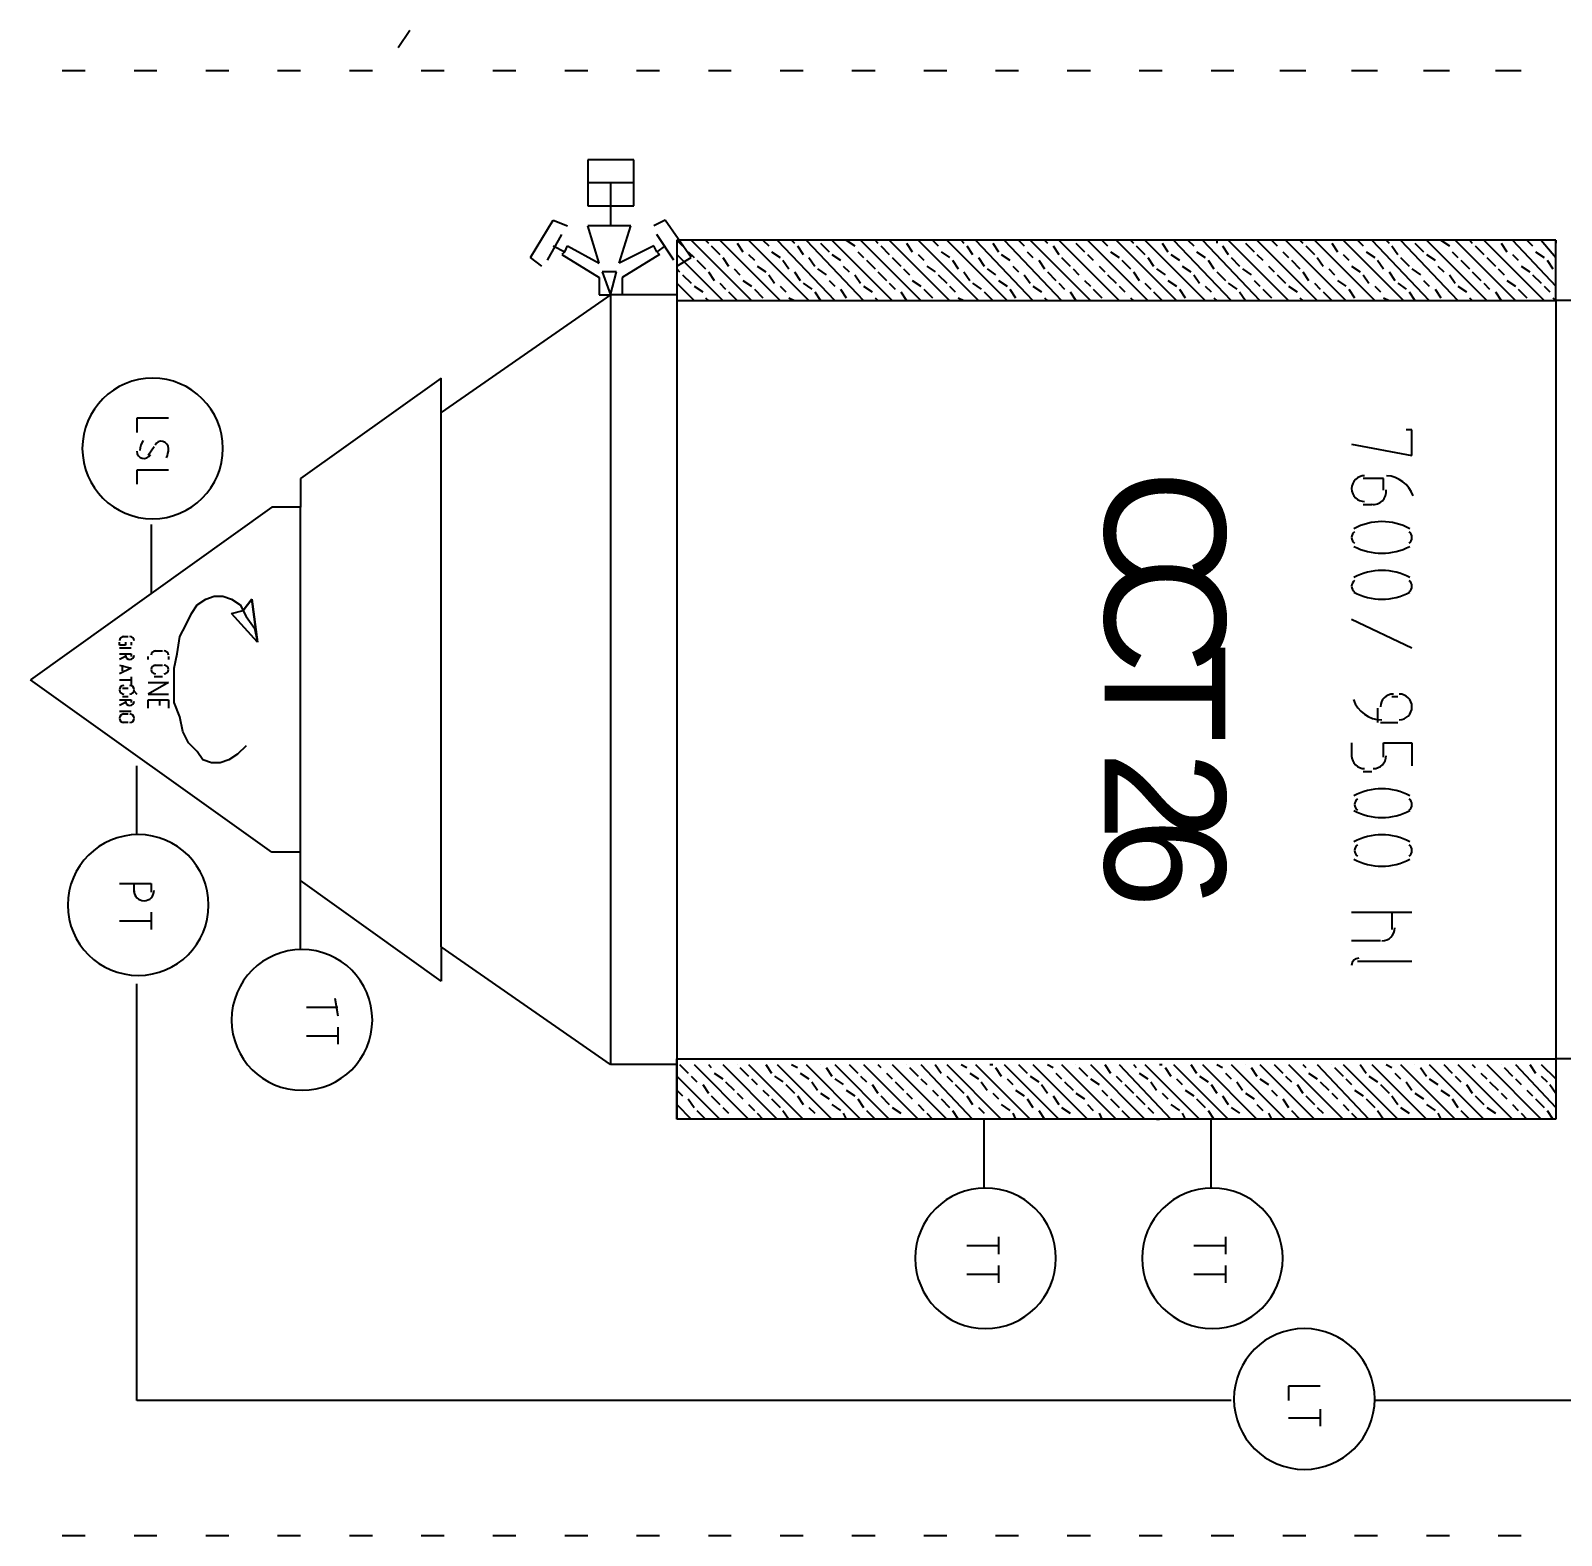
# Model space of a CAD drawing. Header units: millimetres. Extents: x 0 to 33.1, y 1.5 to 45.3.
# Drawn here: x 27.498 to 28.386, y 12.993 to 13.866 of the extents above; entities that cross this region are included whole.
import ezdxf

# ---------------------------------------------------------------- set-up
doc = ezdxf.new("R2010")
doc.units = ezdxf.units.MM
doc.header["$MEASUREMENT"] = 0
doc.layers.get('0').update_dxf_attribs({"linetype": 'CONTINUOUS'})

msp = doc.modelspace()

# ---------------------------------------------------------------- linework, layer by layer
at = {"color": 0, "linetype": 'Continuous'}
msp.add_line((27.7178, 13.8661), (27.7111, 13.8561), dxfattribs=at)
at = {"color": 140, "linetype": 'Continuous'}
for p, q in [((27.5294, 13.8428), (27.5161, 13.8428)), ((27.5711, 13.8428), (27.5578, 13.8428)), ((27.6128, 13.8428), (27.5994, 13.8428)), ((27.6544, 13.8428), (27.6411, 13.8428)), ((27.6961, 13.8428), (27.6828, 13.8428)), ((27.7378, 13.8428), (27.7244, 13.8428)), ((27.7794, 13.8428), (27.7661, 13.8428)), ((27.8211, 13.8428), (27.8078, 13.8428)), ((27.8628, 13.8428), (27.8494, 13.8428)), ((27.9044, 13.8428), (27.8911, 13.8428)), ((27.9461, 13.8428), (27.9328, 13.8428)), ((27.9878, 13.8428), (27.9744, 13.8428)), ((28.0294, 13.8428), (28.0161, 13.8428)), ((28.0711, 13.8428), (28.0578, 13.8428)), ((28.1128, 13.8428), (28.0994, 13.8428)), ((28.1544, 13.8428), (28.1411, 13.8428)), ((28.1961, 13.8428), (28.1828, 13.8428)), ((28.2378, 13.8428), (28.2228, 13.8428)), ((28.2794, 13.8428), (28.2644, 13.8428)), ((28.3211, 13.8428), (28.3061, 13.8428)), ((28.3628, 13.8428), (28.3478, 13.8428)), ((27.8478, 13.7911), (27.8211, 13.7911)), ((27.8211, 13.7911), (27.8211, 13.7644)), ((27.8478, 13.7644), (27.8478, 13.7911)), ((27.8478, 13.7778), (27.8211, 13.7778)), ((27.8344, 13.7778), (27.8344, 13.7528)), ((27.8211, 13.7644), (27.8478, 13.7644)), ((27.7878, 13.7344), (27.8011, 13.7561)), ((27.8011, 13.7561), (27.8094, 13.7528)), ((27.8461, 13.7528), (27.8211, 13.7528)), ((27.8278, 13.7311), (27.8211, 13.7528)), ((27.8394, 13.7311), (27.8461, 13.7528)), ((27.8661, 13.7561), (27.8594, 13.7528)), ((27.8811, 13.7344), (27.8661, 13.7561)), ((27.7978, 13.7328), (27.8061, 13.7478)), ((27.7978, 13.7328), (27.8061, 13.7478)), ((27.8711, 13.7328), (27.8611, 13.7478)), ((27.8728, 13.7445), (27.8728, 13.2344)), ((28.3828, 13.7445), (27.8728, 13.7445)), ((27.8728, 13.7445), (27.8761, 13.7411)), ((27.8728, 13.7445), (27.8728, 13.7094)), ((28.3828, 13.7445), (27.8728, 13.7445)), ((27.8811, 13.7445), (27.9161, 13.7094)), ((27.8894, 13.7445), (27.8911, 13.7428)), ((27.8978, 13.7445), (27.9328, 13.7094)), ((27.9078, 13.7428), (27.9111, 13.7378)), ((27.9144, 13.7445), (27.9494, 13.7094)), ((27.9228, 13.7445), (27.9261, 13.7411)), ((27.9311, 13.7445), (27.9644, 13.7094)), ((27.9394, 13.7445), (27.9411, 13.7428)), ((27.9478, 13.7445), (27.9811, 13.7094)), ((27.9561, 13.7428), (27.9611, 13.7378)), ((27.9628, 13.7445), (27.9978, 13.7094)), ((27.9711, 13.7445), (27.9761, 13.7411)), ((27.9794, 13.7445), (28.0144, 13.7094)), ((27.9878, 13.7445), (27.9894, 13.7428)), ((27.9961, 13.7445), (28.0311, 13.7094)), ((28.0061, 13.7428), (28.0094, 13.7378)), ((28.0128, 13.7445), (28.0478, 13.7094)), ((28.0211, 13.7445), (28.0244, 13.7411)), ((28.0294, 13.7445), (28.0644, 13.7094)), ((28.0378, 13.7445), (28.0394, 13.7428)), ((28.0461, 13.7445), (28.0794, 13.7094)), ((28.0561, 13.7428), (28.0594, 13.7378)), ((28.0628, 13.7445), (28.0961, 13.7094)), ((28.0711, 13.7445), (28.0744, 13.7411)), ((28.0778, 13.7445), (28.1128, 13.7094)), ((28.0861, 13.7445), (28.0878, 13.7428)), ((28.0944, 13.7445), (28.1294, 13.7094)), ((28.1044, 13.7428), (28.1094, 13.7378)), ((28.1111, 13.7445), (28.1461, 13.7094)), ((28.1194, 13.7445), (28.1228, 13.7411)), ((28.1278, 13.7445), (28.1628, 13.7094)), ((28.1361, 13.7445), (28.1378, 13.7428)), ((28.1444, 13.7445), (28.1794, 13.7094)), ((28.1544, 13.7428), (28.1578, 13.7378)), ((28.1611, 13.7445), (28.1944, 13.7094)), ((28.1694, 13.7445), (28.1728, 13.7411)), ((28.1778, 13.7445), (28.2111, 13.7094)), ((28.1861, 13.7445), (28.1861, 13.7428)), ((28.1928, 13.7445), (28.2278, 13.7094)), ((28.2028, 13.7428), (28.2078, 13.7378)), ((28.2094, 13.7445), (28.2444, 13.7094)), ((28.2178, 13.7445), (28.2211, 13.7411)), ((28.2261, 13.7445), (28.2611, 13.7094)), ((28.2344, 13.7445), (28.2361, 13.7428)), ((28.2428, 13.7445), (28.2778, 13.7094)), ((28.2528, 13.7428), (28.2561, 13.7378)), ((28.2594, 13.7445), (28.2944, 13.7094)), ((28.2678, 13.7445), (28.2711, 13.7411)), ((28.2761, 13.7445), (28.3094, 13.7094)), ((28.2844, 13.7445), (28.2861, 13.7428)), ((28.2928, 13.7445), (28.3261, 13.7094)), ((28.3011, 13.7428), (28.3061, 13.7378)), ((28.3078, 13.7445), (28.3428, 13.7094)), ((28.3161, 13.7445), (28.3211, 13.7411)), ((28.3244, 13.7445), (28.3594, 13.7094)), ((28.3328, 13.7445), (28.3344, 13.7428)), ((28.3411, 13.7445), (28.3761, 13.7094)), ((28.3511, 13.7428), (28.3544, 13.7378)), ((28.3578, 13.7445), (28.3828, 13.7178)), ((28.3661, 13.7445), (28.3694, 13.7411)), ((28.3744, 13.7445), (28.3828, 13.7344)), ((28.3828, 13.7094), (28.3828, 13.7445)), ((28.3828, 13.7445), (28.3828, 13.7428)), ((28.3828, 13.7094), (28.3828, 13.7445)), ((27.7944, 13.7294), (27.7878, 13.7344)), ((27.8011, 13.7411), (27.8078, 13.7378)), ((27.8078, 13.7378), (27.8061, 13.7361)), ((27.8061, 13.7361), (27.8278, 13.7228)), ((27.8078, 13.7378), (27.8094, 13.7411)), ((27.8078, 13.7378), (27.8078, 13.7378)), ((27.8094, 13.7411), (27.8278, 13.7311)), ((27.8594, 13.7411), (27.8394, 13.7311)), ((27.8628, 13.7361), (27.8411, 13.7228)), ((27.8611, 13.7378), (27.8594, 13.7411)), ((27.8661, 13.7411), (27.8611, 13.7378)), ((27.8611, 13.7378), (27.8611, 13.7378)), ((27.8611, 13.7378), (27.8628, 13.7361)), ((27.8728, 13.7361), (27.8994, 13.7094)), ((27.8728, 13.7294), (27.8811, 13.7344)), ((27.8794, 13.7378), (27.8828, 13.7344)), ((27.8928, 13.7411), (27.8978, 13.7361)), ((27.8994, 13.7344), (27.9028, 13.7294)), ((27.9144, 13.7361), (27.9178, 13.7328)), ((27.9278, 13.7378), (27.9328, 13.7344)), ((27.9428, 13.7411), (27.9461, 13.7361)), ((27.9494, 13.7344), (27.9528, 13.7294)), ((27.9628, 13.7361), (27.9678, 13.7328)), ((27.9778, 13.7378), (27.9811, 13.7344)), ((27.9911, 13.7411), (27.9961, 13.7361)), ((27.9978, 13.7344), (28.0028, 13.7294)), ((28.0128, 13.7361), (28.0161, 13.7328)), ((28.0261, 13.7378), (28.0311, 13.7344)), ((28.0411, 13.7411), (28.0444, 13.7361)), ((28.0478, 13.7344), (28.0511, 13.7294)), ((28.0611, 13.7361), (28.0661, 13.7328)), ((28.0761, 13.7378), (28.0794, 13.7344)), ((28.0911, 13.7411), (28.0944, 13.7361)), ((28.0961, 13.7344), (28.1011, 13.7294)), ((28.1111, 13.7361), (28.1144, 13.7328)), ((28.1244, 13.7378), (28.1294, 13.7344)), ((28.1394, 13.7411), (28.1444, 13.7361)), ((28.1461, 13.7344), (28.1494, 13.7294)), ((28.1594, 13.7361), (28.1644, 13.7328)), ((28.1744, 13.7378), (28.1794, 13.7344)), ((28.1894, 13.7411), (28.1928, 13.7361)), ((28.1944, 13.7344), (28.1994, 13.7294)), ((28.2094, 13.7361), (28.2128, 13.7328)), ((28.2244, 13.7378), (28.2278, 13.7344)), ((28.2378, 13.7411), (28.2428, 13.7361)), ((28.2444, 13.7344), (28.2478, 13.7294)), ((28.2594, 13.7361), (28.2628, 13.7328)), ((28.2728, 13.7378), (28.2778, 13.7344)), ((28.2878, 13.7411), (28.2911, 13.7361)), ((28.2928, 13.7344), (28.2978, 13.7294)), ((28.3078, 13.7361), (28.3128, 13.7328)), ((28.3228, 13.7378), (28.3261, 13.7344)), ((28.3361, 13.7411), (28.3411, 13.7361)), ((28.3428, 13.7344), (28.3478, 13.7294)), ((28.3578, 13.7361), (28.3611, 13.7328)), ((28.3711, 13.7378), (28.3761, 13.7344)), ((27.8378, 13.7261), (27.8294, 13.7261)), ((27.8294, 13.7261), (27.8344, 13.7128)), ((27.8344, 13.7128), (27.8378, 13.7261)), ((27.8728, 13.7278), (27.8744, 13.7261)), ((27.8761, 13.7244), (27.8811, 13.7195)), ((27.8844, 13.7328), (27.8894, 13.7278)), ((27.8911, 13.7261), (27.8944, 13.7211)), ((27.9061, 13.7278), (27.9094, 13.7244)), ((27.9194, 13.7294), (27.9244, 13.7261)), ((27.9261, 13.7244), (27.9294, 13.7195)), ((27.9344, 13.7328), (27.9378, 13.7278)), ((27.9411, 13.7261), (27.9444, 13.7211)), ((27.9544, 13.7278), (27.9594, 13.7244)), ((27.9694, 13.7294), (27.9728, 13.7261)), ((27.9761, 13.7244), (27.9794, 13.7195)), ((27.9828, 13.7328), (27.9878, 13.7278)), ((27.9894, 13.7261), (27.9944, 13.7211)), ((28.0044, 13.7278), (28.0078, 13.7244)), ((28.0178, 13.7294), (28.0228, 13.7261)), ((28.0244, 13.7244), (28.0294, 13.7195)), ((28.0328, 13.7328), (28.0361, 13.7278)), ((28.0394, 13.7261), (28.0428, 13.7211)), ((28.0528, 13.7278), (28.0578, 13.7244)), ((28.0678, 13.7294), (28.0711, 13.7261)), ((28.0744, 13.7244), (28.0778, 13.7195)), ((28.0828, 13.7328), (28.0861, 13.7278)), ((28.0878, 13.7261), (28.0928, 13.7211)), ((28.1028, 13.7278), (28.1061, 13.7244)), ((28.1178, 13.7294), (28.1211, 13.7261)), ((28.1228, 13.7244), (28.1278, 13.7195)), ((28.1311, 13.7328), (28.1361, 13.7278)), ((28.1378, 13.7261), (28.1411, 13.7211)), ((28.1511, 13.7278), (28.1561, 13.7244)), ((28.1661, 13.7294), (28.1711, 13.7261)), ((28.1728, 13.7244), (28.1761, 13.7195)), ((28.1811, 13.7328), (28.1844, 13.7278)), ((28.1861, 13.7261), (28.1911, 13.7211)), ((28.2011, 13.7278), (28.2061, 13.7244)), ((28.2161, 13.7294), (28.2194, 13.7261)), ((28.2211, 13.7244), (28.2261, 13.7195)), ((28.2294, 13.7328), (28.2344, 13.7278)), ((28.2361, 13.7261), (28.2394, 13.7211)), ((28.2511, 13.7278), (28.2544, 13.7244)), ((28.2644, 13.7294), (28.2694, 13.7261)), ((28.2711, 13.7244), (28.2744, 13.7195)), ((28.2794, 13.7328), (28.2828, 13.7278)), ((28.2861, 13.7261), (28.2894, 13.7211)), ((28.2994, 13.7278), (28.3044, 13.7244)), ((28.3144, 13.7294), (28.3178, 13.7261)), ((28.3211, 13.7244), (28.3244, 13.7195)), ((28.3278, 13.7328), (28.3328, 13.7278)), ((28.3344, 13.7261), (28.3394, 13.7211)), ((28.3494, 13.7278), (28.3528, 13.7244)), ((28.3628, 13.7294), (28.3678, 13.7261)), ((28.3694, 13.7244), (28.3744, 13.7195)), ((28.3778, 13.7328), (28.3811, 13.7278)), ((27.8278, 13.7228), (27.8278, 13.7128)), ((27.8411, 13.7228), (27.8411, 13.7128)), ((27.8728, 13.7195), (27.8828, 13.7094)), ((27.8828, 13.7178), (27.8878, 13.7145)), ((27.8978, 13.7195), (27.9011, 13.7161)), ((27.9111, 13.7211), (27.9161, 13.7178)), ((27.9178, 13.7161), (27.9228, 13.7111)), ((27.9328, 13.7178), (27.9361, 13.7145)), ((27.9461, 13.7195), (27.9511, 13.7161)), ((27.9611, 13.7211), (27.9644, 13.7178)), ((27.9678, 13.7161), (27.9711, 13.7111)), ((27.9811, 13.7178), (27.9861, 13.7145)), ((27.9961, 13.7195), (27.9994, 13.7161)), ((28.0094, 13.7211), (28.0144, 13.7178)), ((28.0161, 13.7161), (28.0211, 13.7111)), ((28.0311, 13.7178), (28.0344, 13.7145)), ((28.0444, 13.7195), (28.0494, 13.7161)), ((28.0594, 13.7211), (28.0644, 13.7178)), ((28.0661, 13.7161), (28.0694, 13.7111)), ((28.0794, 13.7178), (28.0844, 13.7145)), ((28.0944, 13.7195), (28.0978, 13.7161)), ((28.1094, 13.7211), (28.1128, 13.7178)), ((28.1144, 13.7161), (28.1194, 13.7111)), ((28.1294, 13.7178), (28.1328, 13.7145)), ((28.1444, 13.7195), (28.1478, 13.7161)), ((28.1578, 13.7211), (28.1628, 13.7178)), ((28.1644, 13.7161), (28.1678, 13.7111)), ((28.1794, 13.7178), (28.1828, 13.7145)), ((28.1928, 13.7195), (28.1978, 13.7161)), ((28.2078, 13.7211), (28.2111, 13.7178)), ((28.2128, 13.7161), (28.2178, 13.7111)), ((28.2278, 13.7178), (28.2328, 13.7145)), ((28.2428, 13.7195), (28.2461, 13.7161)), ((28.2561, 13.7211), (28.2611, 13.7178)), ((28.2628, 13.7161), (28.2661, 13.7111)), ((28.2778, 13.7178), (28.2811, 13.7145)), ((28.2911, 13.7195), (28.2961, 13.7161)), ((28.3061, 13.7211), (28.3094, 13.7178)), ((28.3128, 13.7161), (28.3161, 13.7111)), ((28.3261, 13.7178), (28.3311, 13.7145)), ((28.3411, 13.7195), (28.3444, 13.7161)), ((28.3544, 13.7211), (28.3594, 13.7178)), ((28.3611, 13.7161), (28.3661, 13.7111)), ((28.3761, 13.7178), (28.3794, 13.7145)), ((27.8344, 13.7128), (27.7361, 13.6444)), ((27.8344, 13.7128), (27.7361, 13.6444)), ((27.8278, 13.7128), (27.8344, 13.7128)), ((27.8728, 13.7128), (27.8344, 13.7128)), ((27.8344, 13.7128), (27.8344, 13.2661)), ((27.8728, 13.7128), (27.8344, 13.7128)), ((27.8728, 13.7128), (27.8344, 13.7128)), ((27.8728, 13.7128), (27.8344, 13.7128)), ((27.8411, 13.7128), (27.8344, 13.7128)), ((27.8728, 13.7094), (28.3828, 13.7094)), ((27.8744, 13.7094), (27.8744, 13.7094)), ((27.8894, 13.7111), (27.8911, 13.7094)), ((27.9028, 13.7145), (27.9078, 13.7094)), ((27.9244, 13.7094), (27.9244, 13.7094)), ((27.9378, 13.7111), (27.9411, 13.7094)), ((27.9528, 13.7145), (27.9561, 13.7094)), ((27.9728, 13.7094), (27.9728, 13.7094)), ((27.9878, 13.7111), (27.9894, 13.7094)), ((28.0028, 13.7145), (28.0061, 13.7094)), ((28.0228, 13.7094), (28.0228, 13.7094)), ((28.0361, 13.7111), (28.0394, 13.7094)), ((28.0511, 13.7145), (28.0561, 13.7094)), ((28.0711, 13.7094), (28.0711, 13.7094)), ((28.0861, 13.7111), (28.0878, 13.7094)), ((28.1011, 13.7145), (28.1044, 13.7094)), ((28.1211, 13.7094), (28.1211, 13.7094)), ((28.1361, 13.7111), (28.1378, 13.7094)), ((28.1494, 13.7145), (28.1544, 13.7094)), ((28.1711, 13.7094), (28.1711, 13.7094)), ((28.1844, 13.7111), (28.1861, 13.7094)), ((28.1994, 13.7145), (28.2028, 13.7094)), ((28.2194, 13.7094), (28.2194, 13.7094)), ((28.2344, 13.7111), (28.2361, 13.7094)), ((28.2478, 13.7145), (28.2528, 13.7094)), ((28.2694, 13.7094), (28.2694, 13.7094)), ((28.2828, 13.7111), (28.2861, 13.7094)), ((28.2978, 13.7145), (28.3011, 13.7094)), ((28.3178, 13.7094), (28.3178, 13.7094)), ((28.3328, 13.7111), (28.3344, 13.7094)), ((28.3478, 13.7145), (28.3511, 13.7094)), ((28.3678, 13.7094), (28.3678, 13.7094)), ((28.3811, 13.7111), (28.3828, 13.7094)), ((28.4478, 13.7094), (28.3828, 13.7094)), ((28.3828, 13.7094), (28.3828, 13.2694)), ((27.7361, 13.6644), (27.6544, 13.6061)), ((27.7361, 13.6444), (27.7361, 13.6644)), ((27.7361, 13.3344), (27.7361, 13.6444)), ((27.5778, 13.6411), (27.5594, 13.6411)), ((27.5594, 13.6411), (27.5594, 13.6328)), ((28.2994, 13.6344), (28.2961, 13.6344)), ((28.2994, 13.6195), (28.2994, 13.6344)), ((27.5694, 13.6245), (27.5661, 13.6195)), ((28.2644, 13.6261), (28.2994, 13.6195)), ((27.5778, 13.6111), (27.5594, 13.6111)), ((27.5594, 13.6111), (27.5594, 13.6028)), ((27.6544, 13.6061), (27.6544, 13.5895)), ((28.2828, 13.6061), (28.2711, 13.6061)), ((28.2828, 13.5994), (28.2828, 13.6061)), ((28.2711, 13.5911), (28.2761, 13.5911)), ((27.6378, 13.5895), (27.4978, 13.4894)), ((27.6544, 13.5895), (27.6378, 13.5895)), ((27.6544, 13.3894), (27.6544, 13.5895)), ((27.5678, 13.5794), (27.5678, 13.5394)), ((27.5994, 13.5361), (27.6044, 13.5378)), ((27.6044, 13.5378), (27.6094, 13.5378)), ((27.6094, 13.5378), (27.6144, 13.5361)), ((27.5911, 13.5278), (27.5944, 13.5328)), ((27.5944, 13.5328), (27.5994, 13.5361)), ((27.6144, 13.5361), (27.6194, 13.5328)), ((27.6144, 13.5278), (27.6211, 13.5295)), ((27.6144, 13.5278), (27.6211, 13.5295)), ((27.6194, 13.5328), (27.6228, 13.5261)), ((27.6261, 13.5361), (27.6211, 13.5295)), ((27.6211, 13.5295), (27.6261, 13.5361)), ((27.6294, 13.5111), (27.6261, 13.5361)), ((27.6261, 13.5361), (27.6294, 13.5111)), ((27.5844, 13.5144), (27.5878, 13.5211)), ((27.5878, 13.5211), (27.5911, 13.5278)), ((27.6294, 13.5111), (27.6144, 13.5278)), ((27.6294, 13.5111), (27.6144, 13.5278)), ((27.6228, 13.5261), (27.6278, 13.5194)), ((28.2644, 13.5245), (28.2994, 13.5078)), ((27.5494, 13.5094), (27.5494, 13.5111)), ((27.5511, 13.5144), (27.5544, 13.5144)), ((27.5528, 13.5111), (27.5528, 13.5094)), ((27.5561, 13.5111), (27.5561, 13.5094)), ((27.5828, 13.5044), (27.5844, 13.5144)), ((27.6278, 13.5194), (27.6294, 13.5111)), ((27.5528, 13.5094), (27.5494, 13.5094)), ((27.5494, 13.5078), (27.5561, 13.5078)), ((27.5494, 13.5044), (27.5561, 13.5044)), ((27.5528, 13.5028), (27.5494, 13.5011)), ((27.5528, 13.5044), (27.5528, 13.5028)), ((27.5561, 13.5044), (27.5561, 13.5028)), ((27.5661, 13.5011), (27.5661, 13.5028)), ((27.5694, 13.5061), (27.5744, 13.5061)), ((27.5778, 13.5028), (27.5778, 13.5011)), ((27.5811, 13.4961), (27.5828, 13.5044)), ((27.5494, 13.4978), (27.5561, 13.4961)), ((27.5561, 13.4961), (27.5494, 13.4928)), ((27.5511, 13.4945), (27.5511, 13.4978)), ((27.5694, 13.4978), (27.5744, 13.4978)), ((27.5811, 13.4861), (27.5811, 13.4961)), ((27.6378, 13.3894), (27.4978, 13.4894)), ((27.5494, 13.4894), (27.5561, 13.4894)), ((27.5511, 13.4844), (27.5544, 13.4844)), ((27.5561, 13.4911), (27.5561, 13.4861)), ((27.5661, 13.4878), (27.5778, 13.4878)), ((27.5778, 13.4878), (27.5661, 13.4811)), ((27.5744, 13.4911), (27.5694, 13.4911)), ((27.5811, 13.4761), (27.5811, 13.4861)), ((27.5494, 13.4778), (27.5561, 13.4778)), ((27.5528, 13.4761), (27.5494, 13.4744)), ((27.5544, 13.4794), (27.5511, 13.4794)), ((27.5528, 13.4778), (27.5528, 13.4761)), ((27.5561, 13.4778), (27.5561, 13.4761)), ((27.5578, 13.4828), (27.5594, 13.4811)), ((27.5661, 13.4811), (27.5778, 13.4811)), ((27.5661, 13.4728), (27.5661, 13.4778)), ((27.5661, 13.4778), (27.5778, 13.4778)), ((27.5728, 13.4744), (27.5728, 13.4778)), ((27.5778, 13.4778), (27.5778, 13.4728)), ((27.5844, 13.4678), (27.5811, 13.4761)), ((28.2911, 13.4794), (28.2878, 13.4794)), ((27.5494, 13.4711), (27.5561, 13.4711)), ((27.5511, 13.4695), (27.5544, 13.4695)), ((27.5861, 13.4594), (27.5844, 13.4678)), ((28.2794, 13.4728), (28.2794, 13.4645)), ((27.5544, 13.4645), (27.5511, 13.4645)), ((27.5894, 13.4528), (27.5861, 13.4594)), ((28.2811, 13.4645), (28.2911, 13.4645)), ((27.5944, 13.4477), (27.5894, 13.4528)), ((27.6228, 13.4511), (27.6178, 13.4461)), ((28.2644, 13.4528), (28.2644, 13.4444)), ((28.2828, 13.4444), (28.2828, 13.4528)), ((28.2828, 13.4528), (28.2994, 13.4528)), ((28.2994, 13.4528), (28.2994, 13.4395)), ((27.5978, 13.4428), (27.5944, 13.4477)), ((27.6028, 13.4411), (27.5978, 13.4428)), ((27.6078, 13.4411), (27.6028, 13.4411)), ((27.6128, 13.4428), (27.6078, 13.4411)), ((27.6178, 13.4461), (27.6128, 13.4428)), ((27.5594, 13.3995), (27.5594, 13.4395)), ((28.2711, 13.4361), (28.2761, 13.4361)), ((27.6544, 13.3894), (27.6378, 13.3894)), ((27.6544, 13.3728), (27.6544, 13.3894)), ((27.5494, 13.3711), (27.5678, 13.3711)), ((27.5578, 13.3661), (27.5578, 13.3711)), ((27.5678, 13.3711), (27.5678, 13.3661)), ((27.7361, 13.3145), (27.6544, 13.3728)), ((27.6544, 13.3328), (27.6544, 13.3728)), ((27.5678, 13.3544), (27.5678, 13.3445)), ((28.2644, 13.3544), (28.2994, 13.3544)), ((28.2878, 13.3544), (28.2878, 13.3445)), ((27.5494, 13.3494), (27.5678, 13.3494)), ((27.7361, 13.3344), (27.7361, 13.3145)), ((27.8344, 13.2661), (27.7361, 13.3344)), ((27.8344, 13.2661), (27.7361, 13.3344)), ((28.2811, 13.3378), (28.2644, 13.3378)), ((28.2678, 13.3261), (28.2994, 13.3261)), ((27.5594, 13.0711), (27.5594, 13.3128)), ((27.6578, 13.2994), (27.6761, 13.2994)), ((27.6744, 13.3045), (27.6761, 13.2944)), ((27.6578, 13.2828), (27.6761, 13.2828)), ((27.6761, 13.2878), (27.6761, 13.2778)), ((27.8728, 13.2661), (27.8344, 13.2661)), ((27.8728, 13.2661), (27.8344, 13.2661)), ((27.8728, 13.2344), (27.8728, 13.2694)), ((27.8728, 13.2694), (28.3828, 13.2694)), ((27.8744, 13.2661), (27.8794, 13.2611)), ((27.8828, 13.2661), (27.9144, 13.2344)), ((27.8911, 13.2661), (27.8928, 13.2644)), ((27.8994, 13.2661), (27.9311, 13.2344)), ((27.9078, 13.2661), (27.9078, 13.2661)), ((27.9094, 13.2644), (27.9144, 13.2594)), ((27.9144, 13.2661), (27.9461, 13.2344)), ((27.9244, 13.2661), (27.9278, 13.2611)), ((27.9311, 13.2661), (27.9628, 13.2344)), ((27.9394, 13.2661), (27.9428, 13.2644)), ((27.9478, 13.2661), (27.9794, 13.2344)), ((27.9561, 13.2661), (27.9561, 13.2661)), ((27.9594, 13.2644), (27.9628, 13.2594)), ((27.9644, 13.2661), (27.9961, 13.2344)), ((27.9728, 13.2661), (27.9778, 13.2611)), ((27.9811, 13.2661), (28.0128, 13.2344)), ((27.9894, 13.2661), (27.9911, 13.2644)), ((27.9978, 13.2661), (28.0294, 13.2344)), ((28.0061, 13.2661), (28.0061, 13.2661)), ((28.0078, 13.2644), (28.0128, 13.2594)), ((28.0144, 13.2661), (28.0444, 13.2344)), ((28.0228, 13.2661), (28.0261, 13.2611)), ((28.0294, 13.2661), (28.0611, 13.2344)), ((28.0378, 13.2661), (28.0411, 13.2644)), ((28.0461, 13.2661), (28.0778, 13.2344)), ((28.0544, 13.2661), (28.0561, 13.2661)), ((28.0578, 13.2644), (28.0611, 13.2594)), ((28.0628, 13.2661), (28.0944, 13.2344)), ((28.0711, 13.2661), (28.0761, 13.2611)), ((28.0794, 13.2661), (28.1111, 13.2344)), ((28.0878, 13.2661), (28.0911, 13.2644)), ((28.0961, 13.2661), (28.1278, 13.2344)), ((28.1044, 13.2661), (28.1044, 13.2661)), ((28.1061, 13.2644), (28.1111, 13.2594)), ((28.1128, 13.2661), (28.1444, 13.2344)), ((28.1211, 13.2661), (28.1244, 13.2611)), ((28.1294, 13.2661), (28.1594, 13.2344)), ((28.1378, 13.2661), (28.1394, 13.2644)), ((28.1444, 13.2661), (28.1761, 13.2344)), ((28.1528, 13.2661), (28.1544, 13.2661)), ((28.1561, 13.2644), (28.1594, 13.2594)), ((28.1611, 13.2661), (28.1928, 13.2344)), ((28.1711, 13.2661), (28.1744, 13.2611)), ((28.1778, 13.2661), (28.2094, 13.2344)), ((28.1861, 13.2661), (28.1894, 13.2644)), ((28.1944, 13.2661), (28.2261, 13.2344)), ((28.2028, 13.2661), (28.2028, 13.2661)), ((28.2061, 13.2644), (28.2094, 13.2594)), ((28.2111, 13.2661), (28.2428, 13.2344)), ((28.2194, 13.2661), (28.2244, 13.2611)), ((28.2278, 13.2661), (28.2594, 13.2344)), ((28.2361, 13.2661), (28.2378, 13.2644)), ((28.2444, 13.2661), (28.2744, 13.2344)), ((28.2528, 13.2661), (28.2528, 13.2661)), ((28.2544, 13.2644), (28.2594, 13.2594)), ((28.2594, 13.2661), (28.2911, 13.2344)), ((28.2694, 13.2661), (28.2728, 13.2611)), ((28.2761, 13.2661), (28.3078, 13.2344)), ((28.2844, 13.2661), (28.2878, 13.2644)), ((28.2928, 13.2661), (28.3244, 13.2344)), ((28.3011, 13.2661), (28.3011, 13.2661)), ((28.3044, 13.2644), (28.3078, 13.2594)), ((28.3094, 13.2661), (28.3411, 13.2344)), ((28.3178, 13.2661), (28.3228, 13.2611)), ((28.3261, 13.2661), (28.3578, 13.2344)), ((28.3344, 13.2661), (28.3361, 13.2644)), ((28.3428, 13.2661), (28.3744, 13.2344)), ((28.3511, 13.2661), (28.3511, 13.2661)), ((28.3528, 13.2644), (28.3578, 13.2594)), ((28.3594, 13.2661), (28.3828, 13.2411)), ((28.3678, 13.2661), (28.3711, 13.2611)), ((28.3744, 13.2661), (28.3828, 13.2578)), ((28.4478, 13.2694), (28.3828, 13.2694)), ((28.3828, 13.2694), (28.3828, 13.2344)), ((28.3828, 13.2694), (28.3828, 13.2344)), ((28.3828, 13.2661), (28.3828, 13.2661)), ((27.8728, 13.2594), (27.8978, 13.2344)), ((27.8811, 13.2594), (27.8844, 13.2561)), ((27.8878, 13.2544), (27.8911, 13.2495)), ((27.8944, 13.2611), (27.8994, 13.2578)), ((27.9011, 13.2561), (27.9061, 13.2511)), ((27.9161, 13.2578), (27.9194, 13.2544)), ((27.9294, 13.2594), (27.9344, 13.2561)), ((27.9361, 13.2544), (27.9411, 13.2495)), ((27.9444, 13.2611), (27.9494, 13.2578)), ((27.9511, 13.2561), (27.9544, 13.2511)), ((27.9644, 13.2578), (27.9694, 13.2544)), ((27.9794, 13.2594), (27.9828, 13.2561)), ((27.9861, 13.2544), (27.9894, 13.2495)), ((27.9944, 13.2611), (27.9978, 13.2578)), ((27.9994, 13.2561), (28.0044, 13.2511)), ((28.0144, 13.2578), (28.0178, 13.2544)), ((28.0294, 13.2594), (28.0328, 13.2561)), ((28.0344, 13.2544), (28.0394, 13.2495)), ((28.0428, 13.2611), (28.0478, 13.2578)), ((28.0494, 13.2561), (28.0528, 13.2511)), ((28.0644, 13.2578), (28.0678, 13.2544)), ((28.0778, 13.2594), (28.0828, 13.2561)), ((28.0844, 13.2544), (28.0878, 13.2495)), ((28.0928, 13.2611), (28.0961, 13.2578)), ((28.0978, 13.2561), (28.1028, 13.2511)), ((28.1128, 13.2578), (28.1178, 13.2544)), ((28.1278, 13.2594), (28.1311, 13.2561)), ((28.1328, 13.2544), (28.1378, 13.2495)), ((28.1411, 13.2611), (28.1461, 13.2578)), ((28.1478, 13.2561), (28.1511, 13.2511)), ((28.1628, 13.2578), (28.1661, 13.2544)), ((28.1761, 13.2594), (28.1811, 13.2561)), ((28.1828, 13.2544), (28.1861, 13.2495)), ((28.1911, 13.2611), (28.1944, 13.2578)), ((28.1978, 13.2561), (28.2011, 13.2511)), ((28.2111, 13.2578), (28.2161, 13.2544)), ((28.2261, 13.2594), (28.2294, 13.2561)), ((28.2328, 13.2544), (28.2361, 13.2495)), ((28.2394, 13.2611), (28.2444, 13.2578)), ((28.2461, 13.2561), (28.2511, 13.2511)), ((28.2611, 13.2578), (28.2644, 13.2544)), ((28.2744, 13.2594), (28.2794, 13.2561)), ((28.2811, 13.2544), (28.2861, 13.2495)), ((28.2894, 13.2611), (28.2928, 13.2578)), ((28.2961, 13.2561), (28.2994, 13.2511)), ((28.3094, 13.2578), (28.3144, 13.2544)), ((28.3244, 13.2594), (28.3278, 13.2561)), ((28.3311, 13.2544), (28.3344, 13.2495)), ((28.3394, 13.2611), (28.3428, 13.2578)), ((28.3444, 13.2561), (28.3494, 13.2511)), ((28.3594, 13.2578), (28.3628, 13.2544)), ((28.3744, 13.2594), (28.3778, 13.2561)), ((28.3794, 13.2544), (28.3828, 13.2495)), ((27.8728, 13.2511), (27.8761, 13.2478)), ((27.8794, 13.2461), (27.8828, 13.2411)), ((27.8928, 13.2478), (27.8978, 13.2428)), ((27.9078, 13.2495), (27.9111, 13.2461)), ((27.9228, 13.2511), (27.9261, 13.2478)), ((27.9278, 13.2461), (27.9328, 13.2411)), ((27.9428, 13.2478), (27.9461, 13.2428)), ((27.9561, 13.2495), (27.9611, 13.2461)), ((27.9711, 13.2511), (27.9761, 13.2478)), ((27.9778, 13.2461), (27.9811, 13.2411)), ((27.9911, 13.2478), (27.9961, 13.2428)), ((28.0061, 13.2495), (28.0094, 13.2461)), ((28.0211, 13.2511), (28.0244, 13.2478)), ((28.0261, 13.2461), (28.0311, 13.2411)), ((28.0411, 13.2478), (28.0444, 13.2428)), ((28.0561, 13.2495), (28.0594, 13.2461)), ((28.0694, 13.2511), (28.0744, 13.2478)), ((28.0761, 13.2461), (28.0794, 13.2411)), ((28.0911, 13.2478), (28.0944, 13.2428)), ((28.1044, 13.2495), (28.1094, 13.2461)), ((28.1194, 13.2511), (28.1228, 13.2478)), ((28.1244, 13.2461), (28.1294, 13.2411)), ((28.1394, 13.2478), (28.1444, 13.2428)), ((28.1544, 13.2495), (28.1578, 13.2461)), ((28.1678, 13.2511), (28.1728, 13.2478)), ((28.1744, 13.2461), (28.1794, 13.2411)), ((28.1894, 13.2478), (28.1928, 13.2428)), ((28.2028, 13.2495), (28.2078, 13.2461)), ((28.2178, 13.2511), (28.2211, 13.2478)), ((28.2244, 13.2461), (28.2278, 13.2411)), ((28.2378, 13.2478), (28.2428, 13.2428)), ((28.2528, 13.2495), (28.2561, 13.2461)), ((28.2661, 13.2511), (28.2711, 13.2478)), ((28.2728, 13.2461), (28.2778, 13.2411)), ((28.2878, 13.2478), (28.2911, 13.2428)), ((28.3011, 13.2495), (28.3061, 13.2461)), ((28.3161, 13.2511), (28.3211, 13.2478)), ((28.3228, 13.2461), (28.3261, 13.2411)), ((28.3361, 13.2478), (28.3411, 13.2428)), ((28.3511, 13.2495), (28.3544, 13.2461)), ((28.3661, 13.2511), (28.3694, 13.2478)), ((28.3711, 13.2461), (28.3761, 13.2411)), ((27.8728, 13.2428), (27.8811, 13.2344)), ((27.8844, 13.2394), (27.8894, 13.2344)), ((27.8994, 13.2411), (27.9028, 13.2378)), ((27.9144, 13.2428), (27.9178, 13.2394)), ((27.9194, 13.2378), (27.9228, 13.2344)), ((27.9344, 13.2394), (27.9378, 13.2344)), ((27.9494, 13.2411), (27.9528, 13.2378)), ((27.9628, 13.2428), (27.9678, 13.2394)), ((27.9694, 13.2378), (27.9711, 13.2344)), ((27.9828, 13.2394), (27.9878, 13.2344)), ((27.9978, 13.2411), (28.0028, 13.2378)), ((28.0128, 13.2428), (28.0161, 13.2394)), ((28.0178, 13.2378), (28.0211, 13.2344)), ((28.0328, 13.2394), (28.0361, 13.2344)), ((28.0478, 13.2411), (28.0511, 13.2378)), ((28.0611, 13.2428), (28.0661, 13.2394)), ((28.0678, 13.2378), (28.0694, 13.2344)), ((28.0828, 13.2394), (28.0861, 13.2344)), ((28.0961, 13.2411), (28.1011, 13.2378)), ((28.1111, 13.2428), (28.1144, 13.2394)), ((28.1178, 13.2378), (28.1194, 13.2344)), ((28.1311, 13.2394), (28.1361, 13.2344)), ((28.1461, 13.2411), (28.1494, 13.2378)), ((28.1594, 13.2428), (28.1644, 13.2394)), ((28.1661, 13.2378), (28.1678, 13.2344)), ((28.1811, 13.2394), (28.1844, 13.2344)), ((28.1944, 13.2411), (28.1994, 13.2378)), ((28.2094, 13.2428), (28.2128, 13.2394)), ((28.2161, 13.2378), (28.2178, 13.2344)), ((28.2294, 13.2394), (28.2344, 13.2344)), ((28.2444, 13.2411), (28.2478, 13.2378)), ((28.2594, 13.2428), (28.2628, 13.2394)), ((28.2644, 13.2378), (28.2678, 13.2344)), ((28.2794, 13.2394), (28.2828, 13.2344)), ((28.2928, 13.2411), (28.2978, 13.2378)), ((28.3078, 13.2428), (28.3128, 13.2394)), ((28.3144, 13.2378), (28.3161, 13.2344)), ((28.3278, 13.2394), (28.3328, 13.2344)), ((28.3428, 13.2411), (28.3478, 13.2378)), ((28.3578, 13.2428), (28.3611, 13.2394)), ((28.3628, 13.2378), (28.3661, 13.2344)), ((28.3778, 13.2394), (28.3811, 13.2344)), ((28.3828, 13.2344), (27.8728, 13.2344)), ((28.3828, 13.2344), (27.8728, 13.2344)), ((27.9061, 13.2344), (27.9061, 13.2344)), ((27.9544, 13.2344), (27.9544, 13.2344)), ((28.0044, 13.2344), (28.0044, 13.2344)), ((28.0511, 13.1944), (28.0511, 13.2344)), ((28.0528, 13.2344), (28.0528, 13.2344)), ((28.1028, 13.2344), (28.1028, 13.2344)), ((28.1511, 13.2344), (28.1528, 13.2344)), ((28.1828, 13.1944), (28.1828, 13.2344)), ((28.2011, 13.2344), (28.2011, 13.2344)), ((28.2511, 13.2344), (28.2511, 13.2344)), ((28.2994, 13.2344), (28.2994, 13.2344)), ((28.3494, 13.2344), (28.3494, 13.2344)), ((28.0594, 13.1661), (28.0594, 13.1561)), ((28.1911, 13.1661), (28.1911, 13.1561)), ((28.0411, 13.1611), (28.0594, 13.1611)), ((28.1728, 13.1611), (28.1911, 13.1611)), ((28.0594, 13.1495), (28.0594, 13.1394)), ((28.1911, 13.1495), (28.1911, 13.1394)), ((28.0411, 13.1444), (28.0594, 13.1444)), ((28.1728, 13.1444), (28.1911, 13.1444)), ((28.2461, 13.0794), (28.2278, 13.0794)), ((28.2278, 13.0794), (28.2278, 13.0711)), ((28.1944, 13.0711), (27.5594, 13.0711)), ((28.9128, 13.0711), (28.2778, 13.0711)), ((28.2278, 13.0611), (28.2461, 13.0611)), ((28.2461, 13.0661), (28.2461, 13.0561)), ((27.5161, 12.9928), (27.5294, 12.9928)), ((27.5578, 12.9928), (27.5711, 12.9928)), ((27.5994, 12.9928), (27.6128, 12.9928)), ((27.6411, 12.9928), (27.6544, 12.9928)), ((27.6828, 12.9928), (27.6961, 12.9928)), ((27.7244, 12.9928), (27.7378, 12.9928)), ((27.7661, 12.9928), (27.7794, 12.9928)), ((27.8078, 12.9928), (27.8211, 12.9928)), ((27.8494, 12.9928), (27.8628, 12.9928)), ((27.8911, 12.9928), (27.9044, 12.9928)), ((27.9328, 12.9928), (27.9461, 12.9928)), ((27.9744, 12.9928), (27.9878, 12.9928)), ((28.0161, 12.9928), (28.0294, 12.9928)), ((28.0578, 12.9928), (28.0711, 12.9928)), ((28.0994, 12.9928), (28.1128, 12.9928)), ((28.1411, 12.9928), (28.1544, 12.9928)), ((28.1828, 12.9928), (28.1961, 12.9928)), ((28.2244, 12.9928), (28.2378, 12.9928)), ((28.2661, 12.9928), (28.2794, 12.9928)), ((28.3078, 12.9928), (28.3211, 12.9928)), ((28.3494, 12.9928), (28.3628, 12.9928))]:
    msp.add_line(p, q, dxfattribs=at)
for points in [[(27.5686, 13.6644), (27.5461, 13.6644), (27.5278, 13.6462), (27.5278, 13.6236)], [(27.6094, 13.6236), (27.6094, 13.6462), (27.5911, 13.6644), (27.5686, 13.6644)], [(27.5631, 13.6282), (27.5619, 13.6265), (27.5613, 13.6245), (27.5611, 13.6224)], [(27.5746, 13.6277), (27.5726, 13.6281), (27.5708, 13.6272), (27.57, 13.6255)], [(27.5778, 13.6236), (27.5778, 13.6255), (27.5764, 13.6272), (27.5746, 13.6277)], [(27.5278, 13.6236), (27.5278, 13.6011), (27.5461, 13.5828), (27.5686, 13.5828)], [(27.5594, 13.622), (27.5594, 13.62), (27.5608, 13.6183), (27.5626, 13.6179)], [(27.5626, 13.6179), (27.5644, 13.6175), (27.5664, 13.6183), (27.5674, 13.6201)], [(27.5686, 13.5828), (27.5911, 13.5828), (27.6094, 13.6011), (27.6094, 13.6236)], [(27.5767, 13.6182), (27.5774, 13.6198), (27.5778, 13.6216), (27.5778, 13.6234)], [(28.2719, 13.6078), (28.2678, 13.6078), (28.2644, 13.6044), (28.2644, 13.6003)], [(28.2644, 13.6003), (28.2644, 13.5961), (28.2678, 13.5928), (28.2719, 13.5928)], [(28.3001, 13.5962), (28.2976, 13.6028), (28.2917, 13.6073), (28.2847, 13.6078)], [(28.276, 13.5912), (28.2783, 13.5909), (28.2806, 13.5916), (28.2822, 13.5933)], [(28.2822, 13.5933), (28.2839, 13.5949), (28.2847, 13.5973), (28.2844, 13.5996)], [(28.2981, 13.577), (28.2881, 13.5825), (28.2758, 13.5825), (28.2657, 13.577)], [(28.2661, 13.5753), (28.2651, 13.5745), (28.2644, 13.5732), (28.2644, 13.5719)], [(28.2994, 13.5719), (28.2994, 13.5732), (28.2989, 13.5745), (28.2978, 13.5753)], [(28.2644, 13.5719), (28.2644, 13.5706), (28.2651, 13.5694), (28.2661, 13.5686)], [(28.2657, 13.5668), (28.2758, 13.5614), (28.2881, 13.5614), (28.2981, 13.5668)], [(28.2978, 13.5686), (28.2989, 13.5694), (28.2994, 13.5706), (28.2994, 13.5719)], [(28.2661, 13.547), (28.2651, 13.5462), (28.2644, 13.5449), (28.2644, 13.5436)], [(28.2981, 13.5487), (28.2881, 13.5541), (28.2758, 13.5541), (28.2657, 13.5487)], [(28.2994, 13.5436), (28.2994, 13.5449), (28.2989, 13.5462), (28.2978, 13.547)], [(28.2644, 13.5436), (28.2644, 13.5423), (28.2651, 13.5411), (28.2661, 13.5403)], [(28.2657, 13.5402), (28.2758, 13.5348), (28.2881, 13.5348), (28.2981, 13.5402)], [(28.2978, 13.5403), (28.2989, 13.5411), (28.2994, 13.5423), (28.2994, 13.5436)], [(27.5519, 13.5144), (27.5506, 13.5144), (27.5494, 13.5133), (27.5494, 13.5119)], [(27.5578, 13.5119), (27.5578, 13.5133), (27.5567, 13.5144), (27.5553, 13.5144)], [(27.5528, 13.5036), (27.5528, 13.5022), (27.5539, 13.5011), (27.5553, 13.5011)], [(27.5553, 13.5011), (27.5567, 13.5011), (27.5578, 13.5022), (27.5578, 13.5036)], [(27.5703, 13.5061), (27.5689, 13.5061), (27.5678, 13.505), (27.5678, 13.5036)], [(27.5778, 13.5036), (27.5778, 13.505), (27.5767, 13.5061), (27.5753, 13.5061)], [(27.5703, 13.4978), (27.5689, 13.4978), (27.5678, 13.4966), (27.5678, 13.4953)], [(27.5678, 13.4953), (27.5678, 13.4939), (27.5689, 13.4928), (27.5703, 13.4928)], [(27.5778, 13.4953), (27.5778, 13.4966), (27.5767, 13.4978), (27.5753, 13.4978)], [(27.5753, 13.4928), (27.5767, 13.4928), (27.5778, 13.4939), (27.5778, 13.4953)], [(27.5519, 13.4861), (27.5506, 13.4861), (27.5494, 13.485), (27.5494, 13.4836)], [(27.5578, 13.4836), (27.5578, 13.485), (27.5567, 13.4861), (27.5553, 13.4861)], [(27.5494, 13.4836), (27.5494, 13.4822), (27.5506, 13.4811), (27.5519, 13.4811)], [(27.5528, 13.4769), (27.5528, 13.4756), (27.5539, 13.4744), (27.5553, 13.4744)], [(27.5553, 13.4811), (27.5567, 13.4811), (27.5578, 13.4822), (27.5578, 13.4836)], [(27.5553, 13.4744), (27.5567, 13.4744), (27.5578, 13.4756), (27.5578, 13.4769)], [(28.2654, 13.4779), (28.2679, 13.4709), (28.2744, 13.4661), (28.2819, 13.4661)], [(28.2886, 13.4811), (28.2844, 13.4811), (28.2811, 13.4778), (28.2811, 13.4736)], [(28.2994, 13.4736), (28.2994, 13.4778), (28.2961, 13.4811), (28.2919, 13.4811)], [(27.5519, 13.4695), (27.5506, 13.4695), (27.5494, 13.4683), (27.5494, 13.467)], [(27.5494, 13.467), (27.5494, 13.4656), (27.5506, 13.4645), (27.5519, 13.4645)], [(27.5578, 13.467), (27.5578, 13.4683), (27.5567, 13.4695), (27.5553, 13.4695)], [(27.5553, 13.4645), (27.5567, 13.4645), (27.5578, 13.4656), (27.5578, 13.467)], [(28.2919, 13.4661), (28.2961, 13.4661), (28.2994, 13.4695), (28.2994, 13.4736)], [(28.2644, 13.4453), (28.2644, 13.4411), (28.2678, 13.4378), (28.2719, 13.4378)], [(28.2769, 13.4378), (28.2811, 13.4378), (28.2844, 13.4411), (28.2844, 13.4453)], [(28.2981, 13.422), (28.2881, 13.4275), (28.2758, 13.4275), (28.2657, 13.422)], [(28.2657, 13.4135), (28.2758, 13.4081), (28.2881, 13.4081), (28.2981, 13.4135)], [(28.2678, 13.4203), (28.2667, 13.4195), (28.2661, 13.4182), (28.2661, 13.4169)], [(28.2661, 13.4169), (28.2661, 13.4156), (28.2667, 13.4144), (28.2678, 13.4136)], [(28.2994, 13.4169), (28.2994, 13.4182), (28.2989, 13.4195), (28.2978, 13.4203)], [(28.2978, 13.4136), (28.2989, 13.4144), (28.2994, 13.4156), (28.2994, 13.4169)], [(27.5603, 13.3995), (27.5376, 13.3995), (27.5194, 13.3812), (27.5194, 13.3586)], [(27.6011, 13.3586), (27.6011, 13.3812), (27.5828, 13.3995), (27.5603, 13.3995)], [(28.2981, 13.3953), (28.2881, 13.4008), (28.2758, 13.4008), (28.2657, 13.3953)], [(28.2678, 13.3936), (28.2667, 13.3928), (28.2661, 13.3916), (28.2661, 13.3903)], [(28.2661, 13.3903), (28.2661, 13.3889), (28.2667, 13.3877), (28.2678, 13.3869)], [(28.2994, 13.3903), (28.2994, 13.3916), (28.2989, 13.3928), (28.2978, 13.3936)], [(28.2978, 13.3869), (28.2989, 13.3877), (28.2994, 13.3889), (28.2994, 13.3903)], [(28.2657, 13.3852), (28.2758, 13.3798), (28.2881, 13.3798), (28.2981, 13.3852)], [(27.5578, 13.3669), (27.5578, 13.3637), (27.5604, 13.3611), (27.5636, 13.3611)], [(27.5636, 13.3611), (27.5669, 13.3611), (27.5694, 13.3638), (27.5694, 13.367)], [(27.5194, 13.3586), (27.5194, 13.336), (27.5376, 13.3178), (27.5603, 13.3178)], [(27.5603, 13.3178), (27.5828, 13.3178), (27.6011, 13.336), (27.6011, 13.3586)], [(28.2819, 13.3378), (28.2861, 13.3378), (28.2894, 13.3412), (28.2894, 13.3453)], [(27.6553, 13.3328), (27.6326, 13.3328), (27.6144, 13.3145), (27.6144, 13.2919)], [(27.6961, 13.2919), (27.6961, 13.3145), (27.6778, 13.3328), (27.6553, 13.3328)], [(28.2686, 13.3278), (28.2664, 13.3278), (28.2644, 13.3259), (28.2644, 13.3236)], [(27.6144, 13.2919), (27.6144, 13.2694), (27.6326, 13.2511), (27.6553, 13.2511)], [(27.6553, 13.2511), (27.6778, 13.2511), (27.6961, 13.2694), (27.6961, 13.2919)], [(28.0519, 13.1944), (28.0294, 13.1944), (28.0111, 13.1762), (28.0111, 13.1536)], [(28.0928, 13.1536), (28.0928, 13.1762), (28.0744, 13.1944), (28.0519, 13.1944)], [(28.1836, 13.1944), (28.1611, 13.1944), (28.1428, 13.1762), (28.1428, 13.1536)], [(28.2244, 13.1536), (28.2244, 13.1762), (28.2061, 13.1944), (28.1836, 13.1944)], [(28.0111, 13.1536), (28.0111, 13.1311), (28.0294, 13.1128), (28.0519, 13.1128)], [(28.0519, 13.1128), (28.0744, 13.1128), (28.0928, 13.1311), (28.0928, 13.1536)], [(28.1428, 13.1536), (28.1428, 13.1311), (28.1611, 13.1128), (28.1836, 13.1128)], [(28.1836, 13.1128), (28.2061, 13.1128), (28.2244, 13.1311), (28.2244, 13.1536)], [(28.2369, 13.1128), (28.2144, 13.1128), (28.1961, 13.0945), (28.1961, 13.0719)], [(28.2778, 13.0719), (28.2778, 13.0945), (28.2594, 13.1128), (28.2369, 13.1128)], [(28.1961, 13.0719), (28.1961, 13.0494), (28.2144, 13.0311), (28.2369, 13.0311)], [(28.2369, 13.0311), (28.2594, 13.0311), (28.2778, 13.0494), (28.2778, 13.0719)]]:
    msp.add_open_spline(points, degree=3, dxfattribs=at)

# ---------------------------------------------------------------- texts
at = {"color": 140}
for s, p in [('C', (28.1211, 13.6111)), ('C', (28.1211, 13.5606)), ('T', (28.1211, 13.5101)), ('2', (28.1211, 13.4479)), ('6', (28.1211, 13.409))]:
    msp.add_text(s, height=0.07, rotation=270, dxfattribs=at).set_placement(p)

doc.saveas('drawing.dxf')
